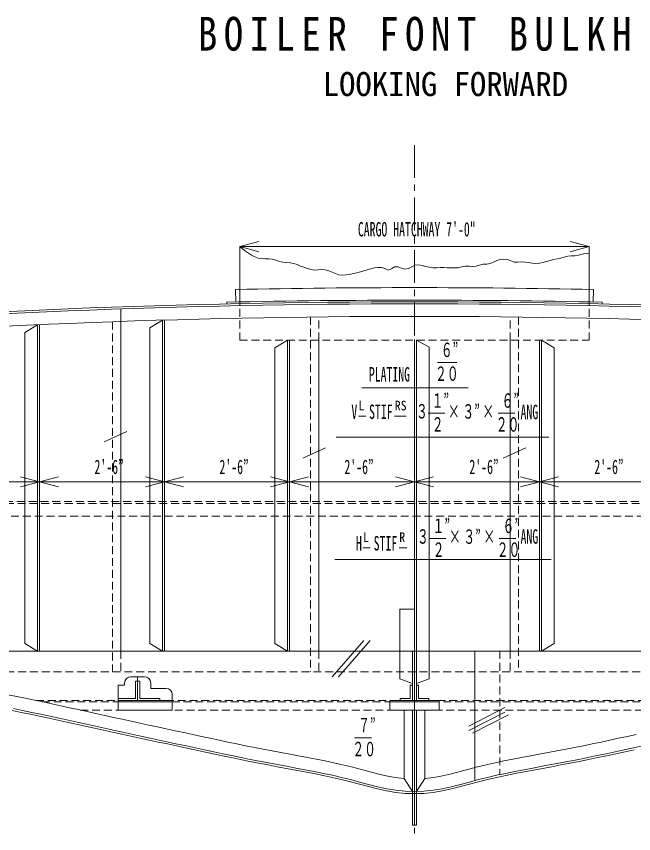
# Model space of a CAD drawing. Units: millimetres, scale not verified. Extents: x -16408 to 16408, y -11606 to 11606.
# Drawn here: x 3523 to 7288, y -5630 to -650 of the extents above; entities that cross this region are included whole.
import ezdxf
from ezdxf.enums import TextEntityAlignment as Align

# ---------------------------------------------------------------- set-up
doc = ezdxf.new("R2010")
doc.units = ezdxf.units.MM
doc.header["$LTSCALE"] = 40
doc.linetypes.add('CHAIN1', pattern=[8, 5, -1, 1, -1])
doc.linetypes.add('DASHED1', pattern=[1.8, 1.2, -0.6])
for name, color, linetype, lineweight in [('0-0_0', 3, 'Continuous', 18), ('0-1_芯', 4, 'CHAIN1', 18), ('0-2_寸法', 2, 'Continuous', 18)]:
    doc.layers.add(name, color=color, linetype=linetype, lineweight=lineweight)
doc.styles.add('ＭＳ ゴシック', font='')
doc.styles.get('ＭＳ ゴシック').set_extended_font_data('MS Gothic')

msp = doc.modelspace()

# ---------------------------------------------------------------- linework, layer by layer
at = {"layer": '0-0_0'}
for p, q in [((4885.27, -2053.72), (4885.27, -2413.3)), ((7016.68, -2053.72), (7016.68, -2413.3)), ((4859.7, -2314.74), (4861.29, -2390.93)), ((7042.25, -2314.74), (7040.66, -2390.93)), ((4160.28, -2433.13), (4160.28, -4517.58)), ((4806.64, -2392.1), (4806.86, -2402.25)), ((7095.32, -2392.1), (7095.1, -2402.25)), ((3652.28, -2529.31), (3576.08, -2575.95)), ((3652.28, -2529.31), (3652.28, -4517.58)), ((3664.98, -2528.75), (3664.98, -4517.58)), ((4414.28, -2501.27), (4338.08, -2547.9)), ((4414.28, -2501.27), (4414.28, -4517.58)), ((4426.98, -2500.9), (4426.98, -4517.58)), ((3576.08, -2575.95), (3576.08, -4471.19)), ((4338.08, -2547.9), (4338.08, -4471.19)), ((5176.28, -2624.41), (5100.08, -2671.05)), ((5176.28, -2624.41), (5176.28, -4517.58)), ((5188.98, -2624.41), (5188.98, -4517.58)), ((5366.78, -2624.41), (5366.78, -4517.58)), ((5950.98, -2618.98), (5950.98, -5578.35)), ((5963.68, -2624.41), (6039.88, -2665.91)), ((5963.68, -2624.41), (5963.68, -4818.98)), ((6535.18, -2624.41), (6535.18, -4517.58)), ((6712.98, -2624.41), (6712.98, -4517.58)), ((6725.68, -2624.41), (6801.88, -2671.05)), ((6725.68, -2624.41), (6725.68, -4517.58)), ((5100.08, -2671.05), (5100.08, -4471.19)), ((6039.88, -2665.91), (6039.88, -4686.3)), ((6801.88, -2671.05), (6801.88, -4471.19)), ((4197.4, -3179.94), (4059.31, -3243.82)), ((5407.83, -3279.11), (5269.74, -3342.99)), ((6629.13, -3279.11), (6491.04, -3342.99)), ((5862.08, -4262.2), (5862.08, -4686.3)), ((5862.08, -4262.2), (5950.98, -4262.2)), ((3652.28, -4517.58), (3576.08, -4471.19)), ((4414.28, -4517.58), (4338.08, -4471.19)), ((5100.08, -4471.19), (5176.28, -4517.58)), ((5641.77, -4453.65), (5448.1, -4674.49)), ((5680.53, -4453.65), (5486.85, -4674.49)), ((6801.88, -4471.19), (6725.68, -4517.58)), ((9122.02, -4517.58), (2779.94, -4517.58)), ((5938.28, -4517.58), (5938.28, -4818.98)), ((6319.09, -4517.58), (6319.09, -5306.78)), ((4221.33, -4674.2), (4304.35, -4674.2)), ((4262.84, -4674.2), (4262.84, -4818.98)), ((4145.13, -4725), (4145.13, -4877.4)), ((4145.13, -4725), (4183.23, -4725)), ((4183.23, -4725), (4183.23, -4712.3)), ((4250.14, -4702.14), (4250.14, -4806.28)), ((4275.54, -4702.14), (4250.14, -4702.14)), ((4275.54, -4702.14), (4275.54, -4806.28)), ((4342.45, -4745.32), (4342.45, -4712.3)), ((5862.08, -4686.3), (5938.28, -4714.8)), ((5938.28, -4726.54), (5925.58, -4726.54)), ((5925.58, -4726.54), (5925.58, -4806.28)), ((6039.88, -4686.3), (5963.68, -4714.8)), ((5976.38, -4726.54), (5963.68, -4726.54)), ((5976.38, -4726.54), (5976.38, -4806.28)), ((4435.87, -4745.32), (4342.45, -4745.32)), ((4145.13, -4806.28), (4250.14, -4806.28)), ((4145.13, -4818.98), (4473.97, -4818.98)), ((4145.13, -4826.6), (4473.97, -4826.6)), ((4473.97, -4783.42), (4473.97, -4877.4)), ((5800.55, -4877.4), (5800.55, -4818.98)), ((6101.4, -4818.98), (5800.55, -4818.98)), ((5800.55, -4826.6), (6101.4, -4826.6)), ((5925.58, -4806.28), (5863.06, -4806.28)), ((5863.06, -4806.28), (5863.06, -4818.98)), ((6038.89, -4806.28), (5976.38, -4806.28)), ((6038.89, -4806.28), (6038.89, -4818.98)), ((6101.4, -4877.4), (6101.4, -4818.98)), ((4145.13, -4877.4), (4473.97, -4877.4)), ((5800.55, -4877.4), (6101.4, -4877.4)), ((5887.48, -4877.4), (5887.48, -5295.21)), ((5938.28, -4877.4), (5938.28, -5578.35)), ((5963.68, -4877.4), (5963.68, -5578.35)), ((6014.48, -4877.4), (6014.48, -5295.21)), ((6282.6, -4974.97), (6501.86, -4862.58)), ((6282.6, -5002.25), (6501.86, -4889.87)), ((6304.75, -5018.18), (6524.01, -4905.8)), ((5887.48, -5295.21), (5938.28, -5373.29)), ((6014.48, -5295.21), (5963.68, -5373.29)), ((5938.28, -5578.35), (5963.68, -5578.35))]:
    msp.add_line(p, q, dxfattribs=at)
at = {"layer": '0-0_0', "color": 1, "linetype": 'DASHED1'}
for p, q in [((4885.27, -2624.41), (4885.27, -2413.3)), ((5315.98, -2482.49), (5315.98, -4644.58)), ((5366.78, -2624.41), (5366.78, -2481.9)), ((6535.18, -2624.41), (6535.18, -2481.9)), ((6585.98, -2482.49), (6585.98, -4644.58)), ((4109.48, -2511.15), (4109.48, -4644.58)), ((2014.59, -3606.16), (9887.37, -3606.16)), ((2019.49, -3618.86), (9882.46, -3618.86)), ((2051.42, -3695.06), (9850.54, -3695.06)), ((4160.28, -4517.58), (4160.28, -4644.58)), ((5366.78, -4517.58), (5366.78, -4644.58)), ((6471.49, -4517.58), (6471.49, -5270.51)), ((6535.18, -4517.58), (6535.18, -4644.58)), ((9054.57, -4644.58), (2847.39, -4644.58)), ((3643.27, -4818.98), (8258.69, -4818.98)), ((3679.49, -4826.6), (8222.47, -4826.6)), ((3913.01, -4877.4), (7988.95, -4877.4))]:
    msp.add_line(p, q, dxfattribs=at)
at = {"layer": '0-0_0'}
for points in [[(5340.96, -2195.94), (5319.04, -2193.13), (5297.79, -2186.96), (5276.89, -2179.64), (5256.26, -2171.61), (5235.9, -2162.9), (5215.01, -2155.63), (5193.17, -2152.15), (5171.06, -2150.94), (5149.01, -2149.1), (5127.47, -2144.1), (5106.53, -2136.89), (5085.41, -2130.3), (5063.53, -2127.18), (5041.39, -2127.19), (5019.26, -2126.85), (4997.51, -2122.91), (4976.66, -2115.51), (4956.82, -2105.72), (4937.96, -2094.12), (4919.92, -2081.29), (4902.45, -2067.69), (4885.27, -2053.72)], [(7016.68, -2096.7), (6994.55, -2096.33), (6972.7, -2099.56), (6951.49, -2105.92), (6929.66, -2109.21), (6907.53, -2109.45), (6885.61, -2112.46), (6864.11, -2117.72), (6842.62, -2123.05), (6820.99, -2127.79), (6799.35, -2132.45), (6777.81, -2137.57), (6756.48, -2143.49), (6735.15, -2149.44), (6713.52, -2154.12), (6691.48, -2156.05), (6669.43, -2154.3), (6647.59, -2150.66), (6625.7, -2147.38), (6603.6, -2146.68), (6581.59, -2149.1), (6559.64, -2147.58), (6539.05, -2139.49), (6518.29, -2131.91), (6496.37, -2129.16), (6474.37, -2131.28), (6453.27, -2137.87), (6433.25, -2147.32), (6413.03, -2156.31), (6391.45, -2160.84), (6369.32, -2160.69), (6347.92, -2166.06), (6327.03, -2173.36), (6305.07, -2175.26), (6283.05, -2173.03), (6260.95, -2173.08), (6239.22, -2177.24), (6217.56, -2181.8), (6195.51, -2183.66), (6173.38, -2183.23)], [(6173.38, -2183.23), (6151.29, -2181.81), (6129.18, -2180.67), (6107.04, -2180.91), (6084.93, -2181.92), (6062.79, -2181.84), (6040.86, -2178.95), (6019.39, -2173.58), (5997.96, -2168.01), (5976.1, -2164.7), (5954.15, -2166.81), (5933.96, -2175.76), (5914.46, -2186.23), (5893.08, -2191.01), (5871.93, -2184.82), (5851.35, -2176.7), (5829.68, -2177.23), (5811.01, -2189.06), (5790.81, -2196.94), (5770.85, -2187.7), (5749.88, -2180.85), (5727.81, -2179.77), (5705.91, -2182.87), (5684.48, -2188.41), (5663.36, -2195.04), (5642.23, -2201.67), (5620.94, -2207.74), (5599.49, -2213.21), (5577.89, -2218.07), (5556.17, -2222.35), (5534.33, -2225.99), (5512.27, -2227.6), (5490.34, -2224.87), (5469.28, -2218.1), (5448.86, -2209.55), (5428.37, -2201.17), (5407.15, -2194.94), (5385.13, -2193.12), (5363.06, -2194.76), (5340.96, -2195.94)], [(3794.19, -4851.27), (3740.55, -4839.64), (3686.88, -4828.16), (3633.18, -4816.87), (3579.42, -4805.8), (3525.61, -4794.99), (3471.75, -4784.45)], [(4275.54, -4806.28), (4398.82, -4806.28), (4398.82, -4818.98)], [(3776.44, -4938.39), (3720.76, -4926.32), (3665.05, -4914.41), (3609.29, -4902.71), (3553.48, -4891.25), (3497.62, -4880.07)], [(3784.02, -4927.04), (3728.54, -4915), (3673.03, -4903.12), (3617.48, -4891.44), (3561.87, -4879.99), (3506.21, -4868.83)], [(5887.48, -5295.21), (5833.01, -5288.55), (5779.1, -5278.34), (5725.67, -5265.78), (5672.57, -5251.92), (5619.56, -5237.68), (5566.44, -5223.89), (5513.1, -5210.97), (5459.57, -5198.86), (5405.89, -5187.43), (5352.1, -5176.56), (5298.21, -5166.12), (5244.28, -5155.99), (5190.31, -5146.02), (5136.33, -5136.09), (5082.37, -5126.04), (5028.46, -5115.76), (4974.61, -5105.19), (4920.8, -5094.38), (4867.03, -5083.35), (4813.31, -5072.15), (4759.61, -5060.82), (4705.93, -5049.38), (4652.26, -5037.88), (4598.6, -5026.36), (4544.94, -5014.83), (4491.29, -5003.3), (4437.63, -4991.76), (4383.97, -4980.22), (4330.32, -4968.67), (4276.67, -4957.09), (4223.03, -4945.48), (4169.4, -4933.83), (4115.78, -4922.13), (4062.17, -4910.37), (4008.57, -4898.55), (3954.99, -4886.69), (3901.4, -4874.83), (3847.8, -4863.01), (3794.19, -4851.27)], [(5950.88, -5373.22), (5894.14, -5372.08), (5837.67, -5366.3), (5781.73, -5356.71), (5726.31, -5344.41), (5671.29, -5330.43), (5616.45, -5315.73), (5561.56, -5301.26), (5506.44, -5287.68), (5451.1, -5275.02), (5395.59, -5263.12), (5339.95, -5251.83), (5284.22, -5241.03), (5228.42, -5230.55), (5172.6, -5220.24), (5116.77, -5209.96), (5060.96, -5199.55), (5005.2, -5188.86), (4949.5, -5177.89), (4893.85, -5166.66), (4838.25, -5155.21), (4782.68, -5143.58), (4727.14, -5131.82), (4671.63, -5119.96), (4616.12, -5108.05), (4560.62, -5096.12), (4505.11, -5084.2), (4449.61, -5072.28), (4394.1, -5060.35), (4338.6, -5048.4), (4283.11, -5036.44), (4227.62, -5024.45), (4172.14, -5012.41), (4116.67, -5000.33), (4061.21, -4988.18), (4005.77, -4975.96), (3950.34, -4963.7), (3894.91, -4951.44), (3839.48, -4939.2), (3784.02, -4927.04)], [(5950.98, -5385.92), (5894.03, -5384.8), (5837.36, -5379.08), (5781.2, -5369.56), (5725.57, -5357.3), (5670.34, -5343.32), (5615.31, -5328.58), (5560.23, -5314.02), (5504.92, -5300.38), (5449.39, -5287.65), (5393.69, -5275.69), (5337.85, -5264.37), (5281.92, -5253.52), (5225.93, -5243), (5169.91, -5232.66), (5113.88, -5222.34), (5057.87, -5211.89), (5001.92, -5201.17), (4946.03, -5190.14), (4890.18, -5178.87), (4834.38, -5167.37), (4778.62, -5155.7), (4722.89, -5143.9), (4667.17, -5132), (4611.47, -5120.04), (4555.77, -5108.06), (4500.07, -5096.1), (4444.37, -5084.13), (4388.67, -5072.16), (4332.97, -5060.18), (4277.28, -5048.18), (4221.6, -5036.14), (4165.92, -5024.06), (4110.26, -5011.92), (4054.61, -4999.73), (3998.97, -4987.47), (3943.35, -4975.16), (3887.72, -4962.85), (3832.09, -4950.58), (3776.44, -4938.39)], [(6014.48, -5295.21), (6068.94, -5288.55), (6122.86, -5278.34), (6176.28, -5265.78), (6229.39, -5251.92), (6282.39, -5237.68), (6335.51, -5223.89), (6388.85, -5210.97), (6442.38, -5198.86), (6496.06, -5187.43), (6549.86, -5176.56), (6603.74, -5166.12), (6657.68, -5155.99), (6711.65, -5146.02), (6765.63, -5136.09), (6819.58, -5126.04), (6873.49, -5115.76), (6927.35, -5105.19), (6981.16, -5094.38), (7034.92, -5083.35), (7088.65, -5072.15), (7142.35, -5060.82), (7196.03, -5049.38), (7249.69, -5037.88), (7303.35, -5026.36)], [(5950.98, -5385.92), (6007.92, -5384.8), (6064.59, -5379.08), (6120.75, -5369.56), (6176.39, -5357.3), (6231.61, -5343.32), (6286.65, -5328.58), (6341.73, -5314.02), (6397.04, -5300.38), (6452.57, -5287.65), (6508.27, -5275.69), (6564.1, -5264.37), (6620.03, -5253.52), (6676.02, -5243), (6732.05, -5232.66), (6788.08, -5222.34), (6844.08, -5211.89), (6900.03, -5201.17), (6955.93, -5190.14), (7011.77, -5178.87), (7067.57, -5167.37), (7123.34, -5155.7), (7179.07, -5143.9), (7234.78, -5132), (7290.49, -5120.04)], [(5951.07, -5373.22), (6007.82, -5372.08), (6064.28, -5366.3), (6120.23, -5356.71), (6175.65, -5344.41), (6230.67, -5330.43), (6285.5, -5315.73), (6340.4, -5301.26), (6395.52, -5287.68), (6450.86, -5275.02), (6506.37, -5263.12), (6562, -5251.83), (6617.74, -5241.03), (6673.53, -5230.55), (6729.36, -5220.24), (6785.19, -5209.96), (6841, -5199.55), (6896.75, -5188.86), (6952.45, -5177.89), (7008.1, -5166.66), (7063.7, -5155.21), (7119.27, -5143.58), (7174.81, -5131.82), (7230.33, -5119.96), (7285.84, -5108.05), (7341.34, -5096.12)]]:
    msp.add_lwpolyline(points, dxfattribs=at)
at = {"layer": '0-0_0', "color": 1, "linetype": 'DASHED1'}
msp.add_lwpolyline([(4885.27, -2624.41), (7016.68, -2624.41), (7016.68, -2413.3)], dxfattribs=at)
at = {"layer": '0-0_0'}
for centre, radius, start, end in [((5950.98, -54626.75), 52323.39, 88.80493, 91.19507), ((5950.98, -54626.75), 52237.03, 85.36445, 94.63555), ((5950.98, -54626.75), 52247.19, 88.74498, 91.25502), ((5950.98, -54626.75), 52224.33, 85.36445, 94.63555), ((5950.98, -54626.75), 52148.13, 85.38071, 94.61929), ((4221.33, -4712.3), 38.1, 90, 180), ((4304.35, -4712.3), 38.1, 0, 90), ((4435.87, -4783.42), 38.1, 0, 90)]:
    msp.add_arc(centre, radius, start, end, dxfattribs=at)
at = {"layer": '0-1_芯'}
msp.add_line((5950.98, -1434.4), (5950.98, -5630.45), dxfattribs=at)
at = {"layer": '0-2_寸法'}
for p, q in [((4885.27, -2053.72), (5001.19, -2022.66)), ((7016.68, -2053.72), (6900.77, -2022.66)), ((4885.27, -2053.72), (5001.19, -2084.78)), ((7016.68, -2053.72), (4885.27, -2053.72)), ((7016.68, -2053.72), (6900.77, -2084.78)), ((6090.44, -2758.66), (6209.92, -2758.66)), ((5629.07, -2913.78), (6277.68, -2913.78)), ((5608.73, -3086.24), (5654.36, -3086.24)), ((5830.09, -3086.24), (5900.55, -3086.24)), ((6034.26, -3067.95), (6136.85, -3067.95)), ((6460.8, -3067.95), (6563.39, -3067.95)), ((5474.18, -3214.2), (6770.22, -3214.2)), ((3780.89, -3455.77), (3549.07, -3517.89)), ((3780.89, -3517.89), (3549.07, -3455.77)), ((4311.07, -3517.89), (4542.89, -3455.77)), ((4311.07, -3455.77), (4542.89, -3517.89)), ((5073.07, -3517.89), (5304.89, -3455.77)), ((5073.07, -3455.77), (5304.89, -3517.89)), ((6066.89, -3455.77), (5835.07, -3517.89)), ((6066.89, -3517.89), (5835.07, -3455.77)), ((6597.07, -3517.89), (6828.89, -3455.77)), ((6597.07, -3455.77), (6828.89, -3517.89)), ((2140.98, -3486.83), (9760.98, -3486.83)), ((6040.13, -3831.03), (6142.72, -3831.03)), ((6466.67, -3831.03), (6569.26, -3831.03)), ((5635.99, -3888.19), (5681.63, -3888.19)), ((5857.36, -3888.19), (5905.09, -3888.19)), ((5465.43, -3960.36), (6783.46, -3960.36)), ((5586.2, -5046.07), (5688.79, -5046.07))]:
    msp.add_line(p, q, dxfattribs=at)
at = {"layer": '0-2_寸法', "color": 7}
for p, q in [((5188.98, -3334.43), (5188.98, -3486.83)), ((5950.98, -3334.43), (5950.98, -3486.83))]:
    msp.add_line(p, q, dxfattribs=at)

# ---------------------------------------------------------------- texts
at = {"layer": '0-2_寸法', "style": 'ＭＳ ゴシック'}
msp.add_text('LOOKING FORWARD', height=146.6, dxfattribs=at).set_placement((5391.57, -1180.11), align=Align.BOTTOM_LEFT)
for s, height, width, p in [('CARGO HATCHWAY 7\'-0"', 87.98, 0.6, (5605.74, -2018.02)), ('６”', 87.98, 0.6, (6111.7, -2752.68)), ('PLATING', 87.98, 0.6, (5672.65, -2901.83)), ('２０', 87.98, 0.6, (6076.36, -2898.13)), ('１”', 87.98, 0.6, (6055.52, -3061.98)), ('６”', 87.98, 0.6, (6482.06, -3061.98)), ('V  STIF', 87.98, 0.6, (5566.18, -3130.12)), ('L', 58.65, 0.9, (5610.05, -3068.84)), ('RS', 58.65, 0.9, (5830.93, -3069)), ('３', 87.98, 0.6, (5960.22, -3127.12)), ('×', 87.98, 0.6, (6155.19, -3128.28)), ('３”', 87.98, 0.6, (6243.05, -3128.12)), ('×', 87.98, 0.6, (6364.96, -3128.12)), ('ANG', 87.98, 0.6, (6597.69, -3131.39)), ('２', 87.98, 0.6, (6056.17, -3207.42)), ('２０', 87.98, 0.6, (6446.72, -3207.42)), ("2'-6”", 87.98, 0.6, (3999.85, -3465.7)), ("2'-6”", 87.98, 0.6, (4761.85, -3465.7)), ("2'-6”", 87.98, 0.6, (5523.85, -3465.7)), ("2'-6”", 87.98, 0.6, (6285.85, -3465.7)), ("2'-6”", 87.98, 0.6, (7047.85, -3465.7)), ('１”', 87.98, 0.6, (6061.39, -3825.05)), ('６”', 87.98, 0.6, (6487.93, -3825.05)), ('３', 87.98, 0.6, (5966.09, -3890.19)), ('×', 87.98, 0.6, (6161.06, -3891.35)), ('３”', 87.98, 0.6, (6248.92, -3891.19)), ('×', 87.98, 0.6, (6370.83, -3891.19)), ('ANG', 87.98, 0.6, (6597.69, -3890.54)), ('H  STIF', 87.98, 0.6, (5594.36, -3931.51)), ('L', 58.65, 0.9, (5637.31, -3870.8)), ('R', 58.65, 0.9, (5858.19, -3870.95)), ('２', 87.98, 0.6, (6062.04, -3970.49)), ('２０', 87.98, 0.6, (6452.59, -3970.49)), ('７”', 87.98, 0.6, (5607.46, -5040.1)), ('２０', 87.98, 0.6, (5572.13, -5185.54))]:
    msp.add_text(s, height=height, dxfattribs=dict(at, width=width)).set_placement(p, align=Align.BOTTOM_LEFT)
at = {"layer": '0-2_寸法', "insert": (4630.23, -862.32), "char_height": 205.3, "attachment_point": 7, "style": 'ＭＳ ゴシック'}
msp.add_mtext('\\T1.33;\\W0.85;BOILER\\~FONT\\~BULKHEAD', dxfattribs=at)

doc.saveas('drawing.dxf')
